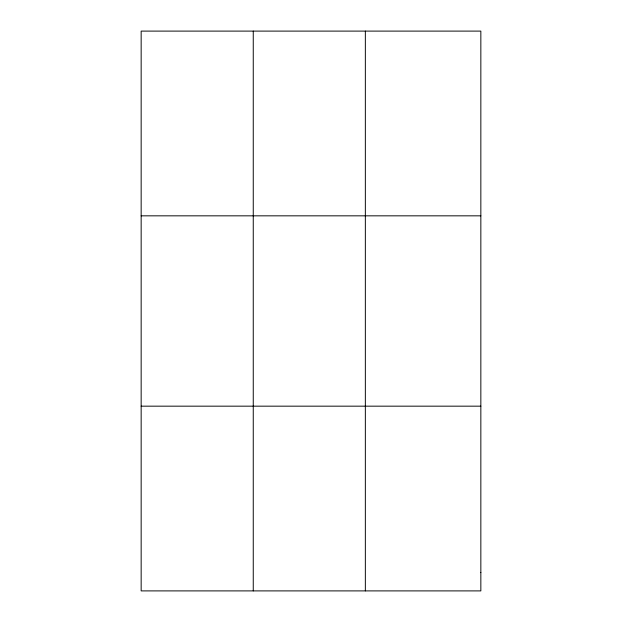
<?xml version="1.0" encoding="UTF-8"?>
<svg xmlns="http://www.w3.org/2000/svg" width="622" height="622" viewBox="0 0 622 622"><rect width="100%" height="100%" fill="white"/><g stroke="black" fill="none" stroke-linecap="round" stroke-linejoin="round"><path stroke-width="0.93" d="M253.255 31.1L253.255 590.9M365.347 31.1L365.347 590.9M141.155 215.834L480.845 215.834M141.155 406.166L480.845 406.166M480.845 572.427L480.845 590.9L141.155 590.9L141.155 31.1L480.845 31.1L480.845 572.427"/></g></svg>
